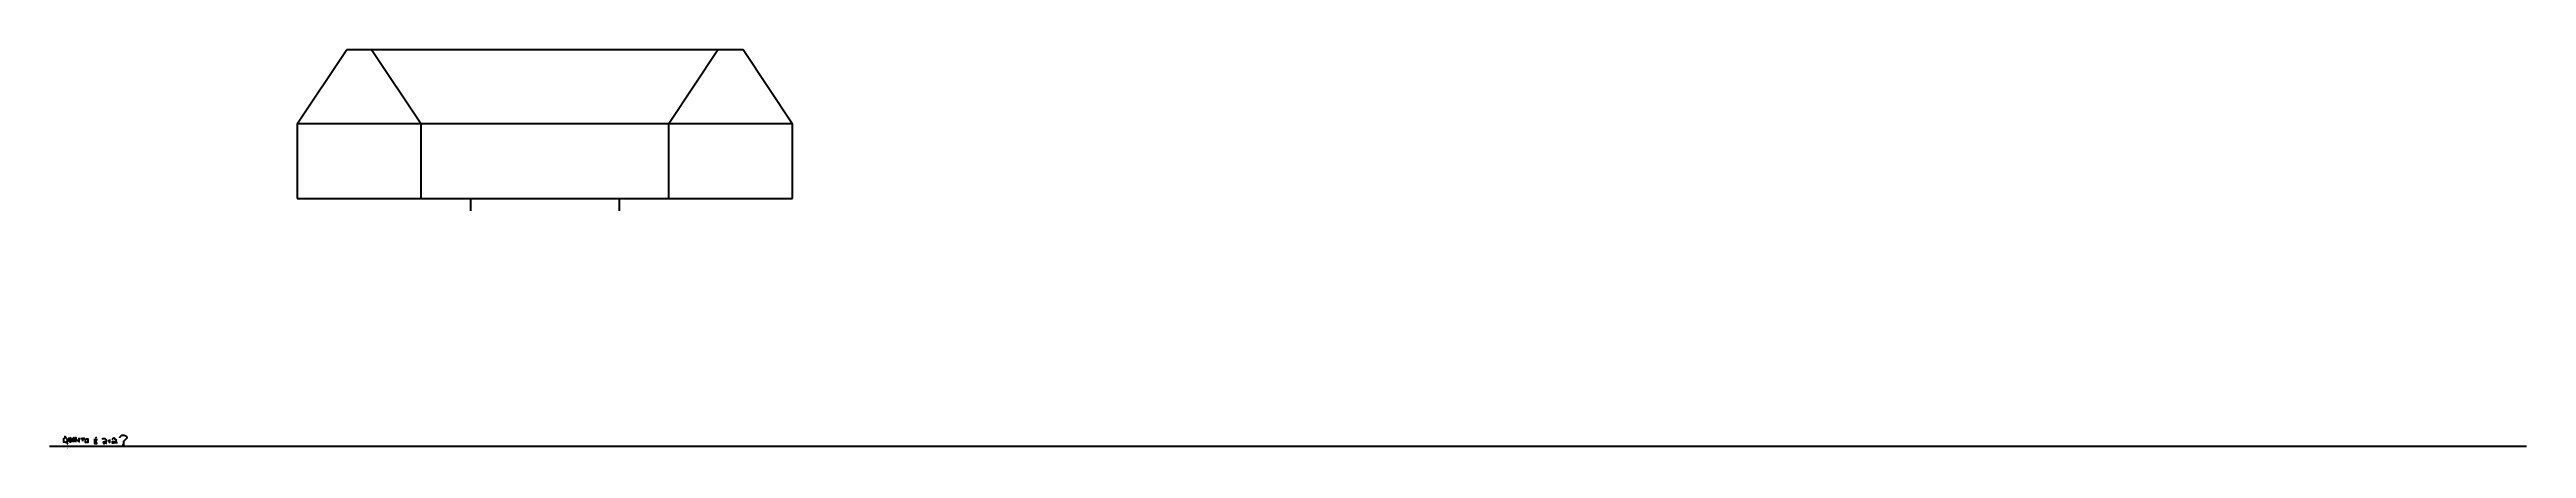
# Model space of a CAD drawing. Extents: x 0 to 100000, y -85 to 16000.
import ezdxf
from ezdxf import colors
from ezdxf.entities.mleader import LeaderData, LeaderLine
from ezdxf.math import Vec2, Vec3

# ---------------------------------------------------------------- set-up
doc = ezdxf.new("R2010")
doc.units = 0
doc.header["$PDMODE"] = 3
doc.header["$PDSIZE"] = 0.2
doc.layers.get('0').update_dxf_attribs({"linetype": 'CONTINUOUS'})
for name, color, linetype in [('ARQ-CONSTRUIR', 10, 'CONTINUOUS'), ('CARRO_SIMPLIFICADO', 2, 'Continuous'), ('GRF-TXT2', 2, 'CONTINUOUS'), ('LINHA_TESTE', 5, 'Continuous')]:
    doc.layers.add(name, color=color, linetype=linetype)
doc.styles.add('RSA02', font='romans', dxfattribs={"height": 0.1, "bigfont": 'ACEN.SHX'})
doc.styles.add('T1', font='romans.shx', dxfattribs={"height": 0.1, "bigfont": 'ACEN.shx'})

# ---------------------------------------------------------------- blocks, each defined once
blk = doc.blocks.new('_DOT')
at = {"color": 0, "linetype": 'ByBlock'}
blk.add_line((-0.5, 0), (-1, 0), dxfattribs=at)
at = {"color": 0, "linetype": 'ByBlock', "const_width": 0.5}
blk.add_lwpolyline([(-0.25, 0, 1), (0.25, 0, 1)], format="xyb", close=True, dxfattribs=at)

msp = doc.modelspace()

# ---------------------------------------------------------------- linework, layer by layer
at = {"layer": 'ARQ-CONSTRUIR'}
for points in [[(629, 359), (568, 299), (568, 235), (568, 180), (682, 156), (724, 198), (724, 277), (677, 323), (612, 389), (644, 356), (629, 359)], [(654, 221), (736, 106)], [(777, 352), (777, 295), (777, 262), (777, 219), (803, 192), (826, 170), (858, 202), (858, 272), (858, 322), (858, 322), (837, 342)], [(894, 161), (894, 208), (917, 291), (949, 323), (977, 352), (977, 319), (977, 237), (977, 190), (905, 249), (954, 249), (977, 237), (977, 237)], [(1057, 166), (1057, 182), (1057, 251), (1057, 314), (1057, 354), (1057, 314), (1108, 262), (1147, 224), (1190, 180), (1190, 180), (1190, 335), (1190, 335)], [(1251, 315), (1407, 315), (1329, 315), (1329, 203)], [(1493, 306), (1473, 286), (1433, 246), (1433, 163), (1499, 163), (1559, 163), (1559, 285), (1473, 286), (1453, 266)], [(1813, 295), (1813, 190), (1813, 147), (1813, 118), (1874, 118), (1910, 118), (1910, 118), (1910, 147)], [(1813, 295), (1813, 274), (1934, 274)], [(1813, 190), (1870, 190), (1907, 190)], [(1860, 325), (1911, 376)], [(2122, 288), (2155, 320), (2233, 320), (2287, 267), (2287, 193), (2231, 137), (2199, 105), (2172, 176), (2223, 195), (2256, 162), (2256, 162), (2288, 131), (2319, 131)], [(2423, 275), (2423, 155), (2423, 215), (2375, 215), (2465, 215)], [(2533, 277), (2556, 300), (2603, 347), (2656, 294), (2693, 257), (2657, 152), (2591, 126), (2544, 126), (2544, 198), (2596, 198), (2646, 147), (2669, 147), (2721, 147), (2747, 147)], [(2840, 348), (2840, 369), (2922, 450), (3011, 450), (3074, 422), (3115, 381), (3115, 324), (2981, 190), (2981, 190), (2981, 115)], [(2974, 77), (2957, 60), (2957, 60), (2978, 39), (3000, 60), (3000, 82), (2974, 77)]]:
    msp.add_lwpolyline(points, dxfattribs=at)
at = {"layer": 'CARRO_SIMPLIFICADO'}
for p, q in [((10000, 13000), (12000, 16000)), ((12000, 16000), (28000, 16000)), ((13000, 16000), (15000, 13000)), ((27000, 16000), (25000, 13000)), ((28000, 16000), (30000, 13000)), ((30000, 13000), (10000, 13000)), ((10000, 13000), (10000, 10000)), ((15000, 10000), (15000, 13000)), ((25000, 10000), (25000, 13000)), ((30000, 10000), (30000, 13000)), ((10000, 10000), (30000, 10000)), ((16000, 10000), (24000, 10000)), ((17000, 10000), (17000, 9500)), ((23000, 10000), (23000, 9500))]:
    msp.add_line(p, q, dxfattribs=at)
msp.add_point((0, 0), dxfattribs=at)
at = {"layer": 'LINHA_TESTE'}
msp.add_line((0, 0), (100000, 0), dxfattribs=at)
msp.add_point((0, 0), dxfattribs=at)

# ---------------------------------------------------------------- texts
at = {"layer": 'GRF-TXT2', "style": 'RSA02'}
for s, p in [('calha', (727, 71, 0)), (' FORRO GESSO', (727, 70, 0)), (' FORRO GESSO', (727, 67, 0)), ('VIGA', (727, 67, 0)), ('MODULAR', (733, 70, 0)), ('VIGA', (733, 70, 0)), (' FORRO GESSO', (734, 70, 0)), ('calha', (738, 71, 0)), ('calha', (726, -82)), ('calha', (737, -82))]:
    msp.add_text(s, height=0.1, dxfattribs=at).set_placement(p)
at = {"layer": 'GRF-TXT2', "char_height": 0.15, "width": 1.58, "attachment_point": 5, "style": 'T1'}
for s, insert in [('{\\H0.75x;\\C2;SUPORTE}', (729, 68, 0)), ('{\\H0.75x;\\C2;PLATAFORMA DE ATENDIMENTO}', (729, 65, 0)), ('{\\H0.75x;\\C2;CIRC.}', (734, 68, 0)), ('{\\H0.75x;\\C2;HALL DE PÚBLICO}', (735, 65, 0)), ('{\\H0.75x;\\C2;WC FEM.}', (736, 68, 0))]:
    msp.add_mtext(s, dxfattribs=dict(at, insert=insert))

# ---------------------------------------------------------------- leaders
at = {"layer": 'GRF-TXT2'}
ml = msp.add_multileader_mtext('Standard', dxfattribs=at)
ml.set_content('{\\C2;SAIA}', color=256, style='T1')
ml.set_leader_properties()
ml.set_arrow_properties(name='DOT')
ml.build(insert=Vec2(0, 0))
ml.multileader.update_dxf_attribs({"leader_type": 0, "dogleg_length": 0.5, "arrow_head_size": 0.025})
ctx = ml.context
ctx.base_point, ctx.char_height, ctx.arrow_head_size, ctx.landing_gap_size, ctx.plane_origin = Vec3(733, -85, 0), 0.04, 0.025, 0.025, Vec3(734, -84, 0)
ctx.text_align_type = 2
notes = []
notes.append((ctx, [(0, (1, 1, 0), (734, -85, 0), (-1, 0), 0.0865, [(0, [(734, -85, 0)], 0, [])])]))
ctx.mtext.insert, ctx.mtext.alignment, ctx.mtext.flow_direction = Vec3(734, -85, 0), 3, 5
for ctx, leaders in notes:
    for number, flags, end, landing, length, lines in leaders:
        leader = LeaderData()
        leader.index, (leader.has_last_leader_line, leader.has_dogleg_vector, leader.attachment_direction) = number, flags
        leader.last_leader_point, leader.dogleg_vector, leader.dogleg_length = Vec3(end), Vec3(landing), length
        for number, points, colour, breaks in lines:
            line = LeaderLine()
            line.index, line.vertices, line.color, line.breaks = number, Vec3.list(points), colors.encode_raw_color(colour), breaks
            leader.lines.append(line)
        ctx.leaders.append(leader)

doc.saveas('drawing.dxf')
